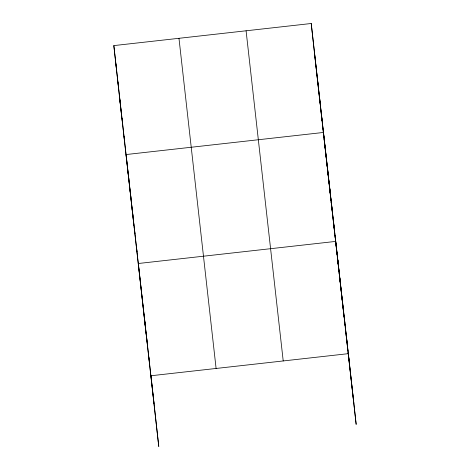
<?xml version="1.0" encoding="UTF-8"?>
<svg xmlns="http://www.w3.org/2000/svg" width="470" height="470" viewBox="0 0 470 470"><rect width="100%" height="100%" fill="white"/><g stroke="black" fill="none" stroke-linecap="round" stroke-linejoin="round"><path stroke-width="0.7" d="M121.648 116.343L113.834 45.596L311.228 23.5L349.069 360.161M314.289 51.206L353.822 403.207M319.694 100.057L317.949 84.353M319.853 101.514L320.182 104.416M320.346 105.867L321.568 116.766M321.733 118.217L322.062 121.125M322.226 122.576L323.043 129.838M323.125 130.566L323.448 133.474M323.613 134.925L323.942 137.828M324.1 139.285L325.816 154.536M325.98 155.987L326.715 162.526M326.879 163.977L327.208 166.885M327.367 168.336L327.696 171.239M327.86 172.696L329.164 184.316M329.247 185.045L329.576 187.947M329.74 189.398L330.475 195.937M330.639 197.388L330.962 200.296M331.127 201.748L331.456 204.656M331.614 206.107L333.33 221.358M333.494 222.809L334.722 233.708M334.887 235.159L335.21 238.067M335.374 239.518L336.596 250.416M336.761 251.867L337.09 254.769M337.254 256.226L338.97 271.478M339.129 272.929L339.457 275.837M339.54 276.56L340.356 283.827M340.521 285.278L340.844 288.18M341.009 289.637L344.111 317.191M344.269 318.631L344.592 321.509M344.757 322.949L345.08 325.828M345.238 327.261L345.562 330.14M345.644 330.862L347.912 351.008M348.07 352.447L356.166 424.404L348.352 353.657L150.964 375.753L158.772 446.5L119.304 95.14M246.086 30.791L283.216 360.948M178.976 38.305L216.1 368.462M113.834 45.596L154.019 403.46M344.146 316.24L344.863 322.743M346.249 334.951L346.966 341.455M337.836 260.116L338.553 266.619M339.939 278.822L340.656 285.325M342.043 297.534L342.759 304.037M333.688 223.244L334.405 229.748M339.998 280.032L335.733 241.404L138.339 263.5L146.147 334.246M340.074 280.76L342.295 300.847M342.372 301.552L343.541 312.151M327.561 168.771L328.283 175.275M329.605 186.931L330.322 193.434M331.65 205.084L332.366 211.594M321.439 114.292L322.156 120.796M327.743 171.08L323.478 132.452L126.089 154.548L133.897 225.295M327.825 171.809L330.122 192.6M330.198 193.305L330.51 196.137M330.669 197.547L330.98 200.373M331.133 201.789L331.291 203.199M317.356 77.979L318.072 84.483M319.394 96.133L320.111 102.642M311.228 23.5L317.867 83.648M148.855 357.041L149.578 363.545M144.648 319.623L145.371 326.127M146.752 338.335L147.474 344.839M132.211 209.021L132.934 215.524M134.256 227.18L134.972 233.684M136.294 245.34L137.017 251.844M128.128 172.701L128.845 179.211M130.172 190.861L130.889 197.371M122.006 118.229L122.723 124.732M124.045 136.388L124.762 142.892M115.879 63.75L116.595 70.259M117.917 81.909L118.64 88.419M119.962 100.069L120.678 106.573"/></g></svg>
